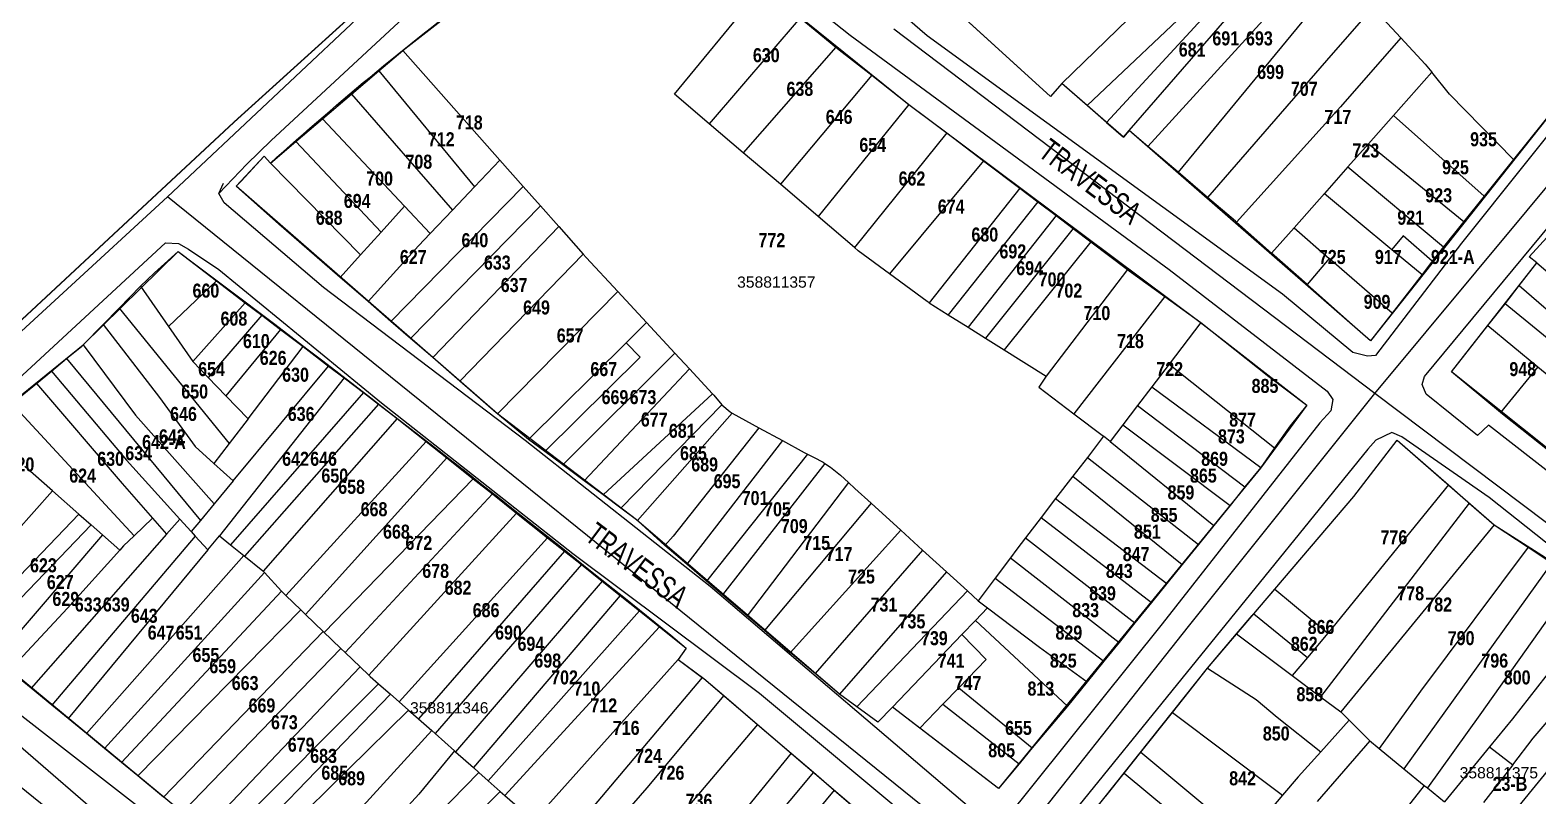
# Model space of a CAD drawing. Extents: x 199665 to 201826, y 4836581 to 4838476.
# Drawn here: x 200194.4 to 200463.5, y 4837933.1 to 4838069.7 of the extents above; entities that cross this region are included whole.
import ezdxf
from ezdxf.enums import TextEntityAlignment as Align

# ---------------------------------------------------------------- set-up
doc = ezdxf.new("R2010")
doc.units = 0
doc.header["$LTSCALE"] = 1.5
doc.header["$MEASUREMENT"] = 0
for name, color, linetype in [('CD-MALHA-LOTES', 40, 'CONTINUOUS'), ('CD_TXT_QUADRA', 7, 'CONTINUOUS'), ('LM-LIM-SETOR-FISCAL', 7, 'CONTINUOUS'), ('RU-QUADRAS', 6, 'CONTINUOUS'), ('SV-EIXO-RUA-N-PAV', 6, 'CONTINUOUS'), ('SV-EIXO-RUA-PAV', 20, 'CONTINUOUS'), ('SV-RUA-NAO-PAV-S-GUIA-C-GUIA', 7, 'CONTINUOUS'), ('SV-RUA-PAVIM-S-GUIA-C-GUIA', 7, 'CONTINUOUS'), ('SV-TXT-RUA-N-PAV-S-GUIA-C-GUIA', 7, 'CONTINUOUS'), ('Th_NmrPort', 1, 'CONTINUOUS')]:
    doc.layers.add(name, color=color, linetype=linetype)
doc.styles.add('ARIAL', font='ARIAL.TTF')
doc.styles.add('MONOTXT', font='ARIAL.TTF', dxfattribs={"height": 0.2})
doc.styles.get("Standard").update_dxf_attribs({"font": 'swisscbo.ttf'})
doc.linetypes.add('Limite', pattern='A,20,-3,[130,ltypeshp.shx,S=6.35,R=0,X=0,Y=0],-3,20', length=46)

msp = doc.modelspace()

# ---------------------------------------------------------------- linework, layer by layer
at = {"layer": 'CD-MALHA-LOTES', "linetype": 'Continuous'}
for p, q in [((200413.77, 4838094.41), (200378.58, 4838060.16)), ((200390.57, 4838051.78), (200421.08, 4838086.88)), ((200412.27, 4838083.86), (200383.1, 4838056.21)), ((200413.66, 4838082.59), (200386.54, 4838053.21)), ((200424.92, 4838082.92), (200393.93, 4838048.91)), ((200261.3, 4838066.36), (200276.01, 4838077.8)), ((200309.42, 4838058.26), (200325.11, 4838077.33)), ((200428.3, 4838079.51), (200399.31, 4838044.31)), ((200331.83, 4838071.86), (200315.64, 4838052.96)), ((200331.83, 4838071.86), (200338.25, 4838066.62)), ((200434.03, 4838073.73), (200425.79, 4838064.25)), ((200434.26, 4838073.49), (200439.04, 4838068.32)), ((200376.51, 4838057.83), (200361.35, 4838071.61)), ((200477.89, 4838069.99), (200459.14, 4838046.57)), ((200260.94, 4838066.05), (200261.3, 4838066.36)), ((200338.25, 4838066.62), (200321.71, 4838047.8)), ((200338.25, 4838066.62), (200338.8, 4838066.18)), ((200439.04, 4838068.32), (200428.26, 4838055.99)), ((200439.04, 4838068.32), (200443.4, 4838063.6)), ((200256.65, 4838062.4), (200260.94, 4838066.05)), ((200260.94, 4838066.05), (200278.27, 4838046.49)), ((200338.8, 4838066.18), (200344.62, 4838061.62)), ((200425.79, 4838064.25), (200404.57, 4838039.82)), ((200251.77, 4838058.24), (200256.65, 4838062.4)), ((200256.65, 4838062.4), (200273.77, 4838041.73)), ((200344.62, 4838061.62), (200328.32, 4838042.17)), ((200344.62, 4838061.62), (200351.26, 4838056.43)), ((200444.56, 4838062.18), (200437.72, 4838054.45)), ((200443.4, 4838063.6), (200444.56, 4838062.18)), ((200447.76, 4838058.25), (200444.56, 4838062.18)), ((200378.58, 4838060.16), (200376.51, 4838057.83)), ((200383.1, 4838056.21), (200378.58, 4838060.16)), ((200246.61, 4838053.84), (200251.77, 4838058.24)), ((200251.77, 4838058.24), (200269.79, 4838037.53)), ((200315.64, 4838052.96), (200309.42, 4838058.26)), ((200351.26, 4838056.43), (200335.09, 4838036.4)), ((200351.26, 4838056.43), (200358.03, 4838051.32)), ((200386.54, 4838053.21), (200383.1, 4838056.21)), ((200428.26, 4838055.99), (200409.7, 4838035.43)), ((200459.14, 4838046.57), (200447.76, 4838058.25)), ((200241.85, 4838049.8), (200246.61, 4838053.84)), ((200246.61, 4838053.84), (200261.25, 4838038.27)), ((200321.71, 4838047.8), (200315.64, 4838052.96)), ((200386.54, 4838053.21), (200389.55, 4838050.6)), ((200437.72, 4838054.45), (200433.25, 4838049.4)), ((200437.72, 4838054.45), (200453.9, 4838040.02)), ((200358.03, 4838051.32), (200341.53, 4838030.92)), ((200358.03, 4838051.32), (200364.6, 4838046.36)), ((200389.55, 4838050.6), (200390.57, 4838051.78)), ((200393.93, 4838048.91), (200390.57, 4838051.78)), ((200237.32, 4838045.93), (200241.85, 4838049.8)), ((200241.85, 4838049.8), (200257.06, 4838033.63)), ((200328.32, 4838042.17), (200321.71, 4838047.8)), ((200399.31, 4838044.31), (200393.93, 4838048.91)), ((200433.25, 4838049.4), (200429.59, 4838045.26)), ((200433.25, 4838049.4), (200450.3, 4838035.53)), ((200232.09, 4838042.73), (200236.23, 4838047.17)), ((200236.23, 4838047.17), (200237.32, 4838045.93)), ((200253.42, 4838029.59), (200237.32, 4838045.93)), ((200273.77, 4838041.73), (200278.27, 4838046.49)), ((200278.27, 4838046.49), (200282.45, 4838041.77)), ((200364.6, 4838046.36), (200347.83, 4838026.19)), ((200364.6, 4838046.36), (200371.03, 4838041.5)), ((200429.59, 4838045.26), (200425.4, 4838040.52)), ((200429.59, 4838045.26), (200446.68, 4838031.02)), ((200459.14, 4838046.57), (200453.9, 4838040.02)), ((200231.2, 4838041.84), (200232.09, 4838042.73)), ((200335.09, 4838036.4), (200328.32, 4838042.17)), ((200404.57, 4838039.82), (200399.31, 4838044.31)), ((200238.82, 4838035.06), (200231.2, 4838041.84)), ((200282.45, 4838041.77), (200258.83, 4838017.69)), ((200273.77, 4838041.73), (200269.79, 4838037.53)), ((200282.45, 4838041.77), (200285.5, 4838038.33)), ((200371.03, 4838041.5), (200354.87, 4838021.03)), ((200371.03, 4838041.5), (200374.3, 4838039.03)), ((200409.54, 4838035.57), (200404.57, 4838039.82)), ((200425.4, 4838040.52), (200420, 4838034.41)), ((200425.4, 4838040.52), (200437.46, 4838030.56)), ((200453.9, 4838040.02), (200450.3, 4838035.53)), ((200261.25, 4838038.27), (200257.06, 4838033.63)), ((200265.85, 4838033.37), (200261.25, 4838038.27)), ((200285.5, 4838038.33), (200262.34, 4838014.65)), ((200269.79, 4838037.53), (200265.85, 4838033.37)), ((200285.5, 4838038.33), (200288.79, 4838034.62)), ((200374.3, 4838039.03), (200358.29, 4838018.89)), ((200374.3, 4838039.03), (200377.52, 4838036.59)), ((200249.77, 4838025.54), (200238.82, 4838035.06)), ((200288.79, 4838034.62), (200266.28, 4838011.24)), ((200288.79, 4838034.62), (200293.13, 4838029.71)), ((200341.53, 4838030.92), (200335.09, 4838036.4)), ((200377.52, 4838036.59), (200361.85, 4838016.66)), ((200380.58, 4838034.27), (200364.92, 4838014.74)), ((200377.52, 4838036.59), (200380.58, 4838034.27)), ((200380.58, 4838034.27), (200383.74, 4838031.88)), ((200409.7, 4838035.43), (200409.54, 4838035.57)), ((200415.99, 4838029.87), (200409.7, 4838035.43)), ((200420, 4838034.41), (200415.99, 4838029.87)), ((200420, 4838034.41), (200426.27, 4838028.95)), ((200450.3, 4838035.53), (200446.68, 4838031.02)), ((200257.06, 4838033.63), (200253.42, 4838029.59)), ((200265.85, 4838033.37), (200263.77, 4838031.17)), ((200383.74, 4838031.88), (200368.27, 4838012.65)), ((200383.74, 4838031.88), (200390.26, 4838026.94)), ((200439.45, 4838032.99), (200437.46, 4838030.56)), ((200444.67, 4838028.44), (200439.45, 4838032.99)), ((200461.93, 4838029.2), (200465.76, 4838033.39)), ((200216.64, 4838026.38), (200220.87, 4838030.16)), ((200220.87, 4838030.16), (200227.73, 4838024.95)), ((200253.42, 4838029.59), (200249.77, 4838025.54)), ((200263.77, 4838031.17), (200254.74, 4838021.24)), ((200293.13, 4838029.71), (200271.11, 4838007.05)), ((200293.13, 4838029.71), (200293.66, 4838029.12)), ((200293.66, 4838029.12), (200299.31, 4838023.02)), ((200342.23, 4838030.32), (200341.53, 4838030.92)), ((200347.83, 4838026.19), (200342.23, 4838030.32)), ((200422.33, 4838024.27), (200415.99, 4838029.87)), ((200426.27, 4838028.95), (200422.33, 4838024.27)), ((200437.48, 4838019.2), (200426.27, 4838028.95)), ((200437.46, 4838030.56), (200442.85, 4838026.1)), ((200446.68, 4838031.02), (200444.67, 4838028.44)), ((200463.29, 4838028.13), (200461.93, 4838029.2)), ((200214.16, 4838023.97), (200216.64, 4838026.38)), ((200354.54, 4838021.23), (200347.83, 4838026.19)), ((200390.26, 4838026.94), (200375.76, 4838007.96)), ((200390.26, 4838026.94), (200390.59, 4838026.7)), ((200390.59, 4838026.7), (200396.94, 4838022.14)), ((200442.85, 4838026.1), (200437.48, 4838019.2)), ((200444.67, 4838028.44), (200442.85, 4838026.1)), ((200460.18, 4838024.09), (200463.29, 4838028.13)), ((200463.29, 4838028.13), (200480.53, 4838013.53)), ((200210.31, 4838020.06), (200214.16, 4838023.97)), ((200214.16, 4838023.97), (200219.13, 4838016.81)), ((200227.73, 4838024.95), (200219.13, 4838016.81)), ((200227.73, 4838024.95), (200232.84, 4838021.05)), ((200254.74, 4838021.24), (200249.77, 4838025.54)), ((200433.64, 4838014.27), (200422.33, 4838024.27)), ((200457.68, 4838020.84), (200460.18, 4838024.09)), ((200460.18, 4838024.09), (200477.17, 4838009.4)), ((200232.84, 4838021.05), (200223.45, 4838010.58)), ((200232.84, 4838021.05), (200235.78, 4838018.82)), ((200258.83, 4838017.69), (200254.74, 4838021.24)), ((200299.31, 4838023.02), (200277.82, 4838001.24)), ((200299.31, 4838023.02), (200304.43, 4838017.5)), ((200354.87, 4838021.03), (200354.54, 4838021.23)), ((200354.87, 4838021.03), (200358.29, 4838018.89)), ((200396.94, 4838022.14), (200380.69, 4838001.22)), ((200396.94, 4838022.14), (200403.35, 4838017.52)), ((200454.6, 4838016.96), (200457.68, 4838020.84)), ((200474.96, 4838006.7), (200457.68, 4838020.84)), ((200207.46, 4838017.15), (200210.31, 4838020.06)), ((200210.31, 4838020.06), (200229.95, 4837995.9)), ((200235.78, 4838018.82), (200226.22, 4838007.7)), ((200235.78, 4838018.82), (200239.12, 4838016.28)), ((200358.29, 4838018.89), (200361.85, 4838016.66)), ((200437.48, 4838019.2), (200433.64, 4838014.27)), ((200203.91, 4838013.55), (200207.46, 4838017.15)), ((200207.46, 4838017.15), (200217.54, 4838004.16)), ((200219.13, 4838016.81), (200223.45, 4838010.58)), ((200239.12, 4838016.28), (200229.38, 4838004.42)), ((200239.12, 4838016.28), (200243.14, 4838013.21)), ((200262.34, 4838014.65), (200258.83, 4838017.69)), ((200304.43, 4838017.5), (200300.8, 4838013.9)), ((200304.43, 4838017.5), (200309.51, 4838012.02)), ((200361.85, 4838016.66), (200364.92, 4838014.74)), ((200403.35, 4838017.52), (200397.69, 4838010.09)), ((200403.35, 4838017.52), (200415.5, 4838007.9)), ((200448.07, 4838008.73), (200454.6, 4838016.96)), ((200454.6, 4838016.96), (200463.49, 4838009.61)), ((200200.95, 4838011.07), (200203.67, 4838013.3)), ((200203.67, 4838013.3), (200203.91, 4838013.55)), ((200203.91, 4838013.55), (200213.26, 4838001)), ((200233.33, 4838000.33), (200243.14, 4838013.21)), ((200243.14, 4838013.21), (200247.7, 4838009.75)), ((200266.28, 4838011.24), (200262.34, 4838014.65)), ((200300.8, 4838013.9), (200283.37, 4837996.65)), ((200300.8, 4838013.9), (200303.28, 4838011.32)), ((200364.92, 4838014.74), (200368.27, 4838012.65)), ((200368.27, 4838012.65), (200375.76, 4838007.96)), ((200198.27, 4838008.86), (200200.95, 4838011.07)), ((200200.95, 4838011.07), (200224.83, 4837982.18)), ((200223.45, 4838010.58), (200226.22, 4838007.7)), ((200271.11, 4838007.05), (200266.28, 4838011.24)), ((200303.28, 4838011.32), (200286.29, 4837994.48)), ((200309.51, 4838012.02), (200289.48, 4837992.11)), ((200309.51, 4838012.02), (200312.11, 4838009.22)), ((200397.69, 4838010.09), (200394.62, 4838006.06)), ((200397.69, 4838010.09), (200416.53, 4837995.16)), ((200195.56, 4838006.64), (200198.27, 4838008.86)), ((200198.27, 4838008.86), (200211.66, 4837992.96)), ((200226.22, 4838007.7), (200229.38, 4838004.42)), ((200250.49, 4838007.62), (200228.22, 4837979.44)), ((200230.69, 4837989.24), (200247.7, 4838009.75)), ((200247.7, 4838009.75), (200250.49, 4838007.62)), ((200250.49, 4838007.62), (200253.91, 4838005.02)), ((200312.11, 4838009.22), (200293.29, 4837989.28)), ((200312.11, 4838009.22), (200316.21, 4838004.79)), ((200375.76, 4838007.96), (200374.42, 4838005.95)), ((200415.5, 4838007.9), (200422.27, 4838002.79)), ((200456.81, 4838001.48), (200448.07, 4838008.73)), ((200463.49, 4838009.61), (200456.81, 4838001.48)), ((200463.49, 4838009.61), (200471.77, 4838002.77)), ((200192.68, 4838004.28), (200195.56, 4838006.64)), ((200195.56, 4838006.64), (200210.88, 4837988.77)), ((200253.91, 4838005.02), (200230.17, 4837977.86)), ((200253.91, 4838005.02), (200256.64, 4838002.94)), ((200277.61, 4838001.42), (200271.11, 4838007.05)), ((200316.21, 4838004.79), (200296.68, 4837986.76)), ((200316.21, 4838004.79), (200316.44, 4838004.54)), ((200316.44, 4838004.54), (200317.88, 4838002.82)), ((200374.42, 4838005.95), (200380.69, 4838001.22)), ((200394.62, 4838006.06), (200392.06, 4838002.7)), ((200394.62, 4838006.06), (200414.05, 4837991.66)), ((200191.15, 4838003.08), (200213.02, 4837979.47)), ((200217.54, 4838004.16), (200223.91, 4837995.39)), ((200229.38, 4838004.42), (200233.33, 4838000.33)), ((200256.64, 4838002.94), (200232.68, 4837975.84)), ((200256.64, 4838002.94), (200259.97, 4838000.41)), ((200317.88, 4838002.82), (200299.83, 4837984.42)), ((200317.88, 4838002.82), (200319.37, 4838001.56)), ((200392.06, 4838002.7), (200389.44, 4837999.26)), ((200392.06, 4838002.7), (200411.24, 4837988.18)), ((200422.27, 4838002.79), (200419.32, 4837999.1)), ((200213.26, 4838001), (200227.29, 4837985.14)), ((200233.33, 4838000.33), (200229.95, 4837995.9)), ((200259.97, 4838000.41), (200236.02, 4837973.13)), ((200259.97, 4838000.41), (200265.11, 4837996.3)), ((200277.82, 4838001.24), (200277.61, 4838001.42)), ((200283.37, 4837996.65), (200277.82, 4838001.24)), ((200319.74, 4838001.36), (200302.81, 4837982.19)), ((200319.37, 4838001.56), (200319.74, 4838001.36)), ((200319.74, 4838001.36), (200324.51, 4837998.74)), ((200380.69, 4838001.22), (200386, 4837997.21)), ((200389.44, 4837999.26), (200387.19, 4837996.31)), ((200389.44, 4837999.26), (200408.58, 4837984.89)), ((200419.32, 4837999.1), (200416.53, 4837995.16)), ((200457.47, 4838000.93), (200456.81, 4838001.48)), ((200465.25, 4837994.78), (200457.47, 4838000.93)), ((200286.29, 4837994.48), (200283.37, 4837996.65)), ((200324.51, 4837998.74), (200309.19, 4837979.37)), ((200328.72, 4837996.44), (200311.61, 4837974.39)), ((200324.51, 4837998.74), (200328.72, 4837996.44)), ((200328.72, 4837996.44), (200332.58, 4837994.33)), ((200386, 4837997.21), (200383.12, 4837993.46)), ((200387.19, 4837996.31), (200386, 4837997.21)), ((200430.69, 4837986.49), (200438.4, 4837996.52)), ((200438.4, 4837996.52), (200447.54, 4837988.55)), ((200223.91, 4837995.39), (200227.25, 4837992.36)), ((200229.95, 4837995.9), (200227.25, 4837992.36)), ((200265.11, 4837996.3), (200240.05, 4837968.8)), ((200265.11, 4837996.3), (200268.83, 4837993.35)), ((200289.48, 4837992.11), (200286.29, 4837994.48)), ((200333.19, 4837994.02), (200315.14, 4837971.38)), ((200332.58, 4837994.33), (200333.19, 4837994.02)), ((200333.19, 4837994.02), (200334.22, 4837993.51)), ((200387.19, 4837996.31), (200405.66, 4837981.28)), ((200416.53, 4837995.16), (200414.05, 4837991.66)), ((200198.44, 4837987.46), (200193.5, 4837991.82)), ((200211.66, 4837992.96), (200221.16, 4837982.45)), ((200227.25, 4837992.36), (200230.69, 4837989.24)), ((200268.83, 4837993.35), (200243.6, 4837965.4)), ((200268.83, 4837993.35), (200273.52, 4837989.62)), ((200293.29, 4837989.28), (200289.48, 4837992.11)), ((200336.27, 4837992.38), (200318, 4837968.93)), ((200334.22, 4837993.51), (200335.94, 4837992.62)), ((200335.94, 4837992.62), (200336.27, 4837992.38)), ((200336.27, 4837992.38), (200337.26, 4837991.68)), ((200337.26, 4837991.68), (200339.05, 4837990.29)), ((200383.12, 4837993.46), (200380.53, 4837990.09)), ((200383.12, 4837993.46), (200402.94, 4837977.93)), ((200414.05, 4837991.66), (200411.24, 4837988.18)), ((200210.88, 4837988.77), (200216.28, 4837982.59)), ((200230.69, 4837989.24), (200227.29, 4837985.14)), ((200273.52, 4837989.62), (200246.91, 4837962.24)), ((200273.52, 4837989.62), (200276.93, 4837986.92)), ((200296.68, 4837986.76), (200293.29, 4837989.28)), ((200340.49, 4837988.95), (200322.41, 4837965.16)), ((200339.05, 4837990.29), (200340.49, 4837988.95)), ((200340.49, 4837988.95), (200341.6, 4837987.91)), ((200380.53, 4837990.09), (200377.45, 4837986.1)), ((200380.53, 4837990.09), (200400.03, 4837974.34)), ((200447.54, 4837988.55), (200426.15, 4837962.24)), ((200447.54, 4837988.55), (200451.27, 4837985.29)), ((200178.66, 4837965.29), (200198.44, 4837987.46)), ((200198.44, 4837987.46), (200203.14, 4837983.32)), ((200276.93, 4837986.92), (200250.64, 4837958.66)), ((200276.93, 4837986.92), (200281.25, 4837983.49)), ((200299.83, 4837984.42), (200296.68, 4837986.76)), ((200341.6, 4837987.91), (200344.5, 4837985.28)), ((200377.45, 4837986.1), (200374.88, 4837982.75)), ((200377.45, 4837986.1), (200397.28, 4837970.95)), ((200411.05, 4837987.93), (200408.58, 4837984.89)), ((200411.24, 4837988.18), (200411.05, 4837987.93)), ((200416.57, 4837969.94), (200430.69, 4837986.49)), ((200203.14, 4837983.32), (200182.71, 4837961.99)), ((200203.14, 4837983.32), (200205.31, 4837981.41)), ((200227.29, 4837985.14), (200224.83, 4837982.18)), ((200281.25, 4837983.49), (200254.89, 4837954.6)), ((200281.25, 4837983.49), (200286.77, 4837979.1)), ((200302.67, 4837982.31), (200299.83, 4837984.42)), ((200344.5, 4837985.28), (200325.48, 4837962.54)), ((200344.5, 4837985.28), (200349.82, 4837980.44)), ((200408.58, 4837984.89), (200405.66, 4837981.28)), ((200451.27, 4837985.29), (200424.73, 4837950.76)), ((200451.27, 4837985.29), (200455.68, 4837981.44)), ((200205.31, 4837981.41), (200184.94, 4837960.17)), ((200205.31, 4837981.41), (200207.35, 4837979.62)), ((200213.02, 4837979.47), (200216.28, 4837982.59)), ((200216.28, 4837982.59), (200218.78, 4837979.74)), ((200218.78, 4837979.74), (200221.16, 4837982.45)), ((200221.16, 4837982.45), (200223.19, 4837980.2)), ((200224.83, 4837982.18), (200223.19, 4837980.2)), ((200302.81, 4837982.19), (200302.67, 4837982.31)), ((200307.7, 4837977.72), (200302.81, 4837982.19)), ((200349.82, 4837980.44), (200330.1, 4837958.59)), ((200349.82, 4837980.44), (200353.7, 4837976.91)), ((200374.88, 4837982.75), (200372.09, 4837979.11)), ((200374.88, 4837982.75), (200394.54, 4837967.57)), ((200405.66, 4837981.28), (200402.94, 4837977.93)), ((200455.68, 4837981.44), (200428.37, 4837948.05)), ((200455.68, 4837981.44), (200461.8, 4837977.42)), ((200207.35, 4837979.62), (200188.31, 4837957.42)), ((200218.78, 4837979.74), (200194.64, 4837952.27)), ((200223.9, 4837979.41), (200198.32, 4837949.27)), ((200210.44, 4837976.89), (200207.35, 4837979.62)), ((200211.13, 4837977.66), (200210.44, 4837976.89)), ((200213.02, 4837979.47), (200211.13, 4837977.66)), ((200223.19, 4837980.2), (200223.9, 4837979.41)), ((200223.9, 4837979.41), (200226.14, 4837976.94)), ((200226.14, 4837976.94), (200228.22, 4837979.44)), ((200228.22, 4837979.44), (200230.17, 4837977.86)), ((200230.17, 4837977.86), (200232.56, 4837975.93)), ((200286.77, 4837979.1), (200260.32, 4837949.82)), ((200286.77, 4837979.1), (200289.78, 4837976.72)), ((200309.19, 4837979.37), (200307.7, 4837977.72)), ((200311.61, 4837974.39), (200307.7, 4837977.72)), ((200372.09, 4837979.11), (200370.54, 4837977.1)), ((200372.09, 4837979.11), (200391.58, 4837963.92)), ((200402.94, 4837977.93), (200400.03, 4837974.34)), ((200210.44, 4837976.89), (200201.12, 4837966.55)), ((200226.14, 4837976.94), (200201.24, 4837946.9)), ((200232.56, 4837975.93), (200204.49, 4837944.21)), ((200232.56, 4837975.93), (200235.97, 4837973.19)), ((200232.56, 4837975.93), (200232.68, 4837975.84)), ((200289.78, 4837976.72), (200263.76, 4837946.8)), ((200289.78, 4837976.72), (200292.81, 4837974.32)), ((200353.7, 4837976.91), (200334.53, 4837954.87)), ((200353.7, 4837976.91), (200357.97, 4837973.03)), ((200369.39, 4837975.56), (200366.64, 4837971.9)), ((200370.54, 4837977.1), (200369.39, 4837975.56)), ((200369.39, 4837975.56), (200388.77, 4837960.45)), ((200461.8, 4837977.42), (200442.58, 4837951.75)), ((200461.8, 4837977.42), (200466.01, 4837974.66)), ((200236.24, 4837972.91), (200207.72, 4837941.54)), ((200235.97, 4837973.19), (200236.02, 4837973.13)), ((200236.02, 4837973.13), (200236.24, 4837972.91)), ((200236.24, 4837972.91), (200239.33, 4837969.57)), ((200292.81, 4837974.32), (200266.74, 4837944.18)), ((200292.81, 4837974.32), (200296.5, 4837971.38)), ((200315.14, 4837971.38), (200311.61, 4837974.39)), ((200357.97, 4837973.03), (200338.87, 4837951.22)), ((200357.97, 4837973.03), (200361.71, 4837969.63)), ((200400.03, 4837974.34), (200397.28, 4837970.95)), ((200466.01, 4837974.66), (200439.58, 4837937.92)), ((200239.33, 4837969.57), (200210.74, 4837939.05)), ((200239.33, 4837969.57), (200240.05, 4837968.8)), ((200296.5, 4837971.38), (200270.38, 4837940.94)), ((200296.5, 4837971.38), (200299.72, 4837968.83)), ((200318, 4837968.93), (200315.14, 4837971.38)), ((200361.71, 4837969.63), (200341.96, 4837948.96)), ((200361.71, 4837969.63), (200363.63, 4837967.88)), ((200366.64, 4837971.9), (200363.63, 4837967.88)), ((200366.64, 4837971.9), (200386.07, 4837957.12)), ((200397.28, 4837970.95), (200394.54, 4837967.57)), ((200412.81, 4837965.54), (200416.57, 4837969.94)), ((200416.57, 4837969.94), (200426.02, 4837962.09)), ((200470.42, 4837971.94), (200453.12, 4837947.55)), ((200240.05, 4837968.8), (200242.74, 4837966.23)), ((200299.72, 4837968.83), (200273.54, 4837938.14)), ((200299.72, 4837968.83), (200303.17, 4837966.08)), ((200322.41, 4837965.16), (200318, 4837968.93)), ((200363.63, 4837967.88), (200365.31, 4837966.61)), ((200394.54, 4837967.57), (200391.58, 4837963.92)), ((200475.93, 4837968.54), (200458.97, 4837946.84)), ((200201.12, 4837966.55), (200190.78, 4837955.41)), ((200242.74, 4837966.23), (200213.65, 4837936.65)), ((200242.74, 4837966.23), (200243.6, 4837965.4)), ((200243.6, 4837965.4), (200246.76, 4837962.38)), ((200303.17, 4837966.08), (200276.21, 4837935.77)), ((200303.17, 4837966.08), (200306.78, 4837963.22)), ((200325.48, 4837962.54), (200322.41, 4837965.16)), ((200363.16, 4837964.38), (200360.73, 4837961.85)), ((200365.31, 4837966.61), (200363.16, 4837964.38)), ((200363.16, 4837964.38), (200379.57, 4837949.1)), ((200365.31, 4837966.61), (200374.56, 4837959.6)), ((200409.75, 4837961.95), (200412.54, 4837965.23)), ((200412.54, 4837965.23), (200412.81, 4837965.54)), ((200412.81, 4837965.54), (200422.39, 4837957.76)), ((200246.76, 4837962.38), (200218.27, 4837932.83)), ((200246.76, 4837962.38), (200249.91, 4837959.37)), ((200246.76, 4837962.38), (200246.91, 4837962.24)), ((200306.78, 4837963.22), (200279.17, 4837933.15)), ((200306.78, 4837963.22), (200311.54, 4837959.44)), ((200330.1, 4837958.59), (200325.48, 4837962.54)), ((200360.73, 4837961.85), (200348.31, 4837948.92)), ((200360.73, 4837961.85), (200365.08, 4837957.38)), ((200391.58, 4837963.92), (200388.77, 4837960.45)), ((200404.54, 4837955.85), (200409.75, 4837961.95)), ((200409.75, 4837961.95), (200419.68, 4837954.54)), ((200426.02, 4837962.09), (200422.39, 4837957.76)), ((200426.15, 4837962.24), (200426.02, 4837962.09)), ((200249.91, 4837959.37), (200221.57, 4837930.11)), ((200249.91, 4837959.37), (200250.64, 4837958.66)), ((200311.54, 4837959.44), (200310.1, 4837957.38)), ((200374.56, 4837959.6), (200383.08, 4837953.44)), ((200388.77, 4837960.45), (200386.07, 4837957.12)), ((200253.33, 4837956.1), (200225.5, 4837926.86)), ((200250.64, 4837958.66), (200253.33, 4837956.1)), ((200253.33, 4837956.1), (200254.89, 4837954.6)), ((200310.1, 4837957.38), (200284.28, 4837928.58)), ((200310.1, 4837957.38), (200314.39, 4837954.19)), ((200330.41, 4837958.33), (200330.1, 4837958.59)), ((200334.53, 4837954.87), (200330.41, 4837958.33)), ((200365.08, 4837957.38), (200360.16, 4837952.32)), ((200386.07, 4837957.12), (200383.08, 4837953.44)), ((200422.39, 4837957.76), (200419.68, 4837954.54)), ((200194.64, 4837952.27), (200190.78, 4837955.41)), ((200254.89, 4837954.6), (200255.13, 4837954.37)), ((200255.13, 4837954.37), (200256.64, 4837953.04)), ((200314.39, 4837954.19), (200288.86, 4837924.01)), ((200314.39, 4837954.19), (200314.64, 4837954.01)), ((200314.64, 4837954.01), (200318.22, 4837950.95)), ((200338.87, 4837951.22), (200334.53, 4837954.87)), ((200383.08, 4837953.44), (200379.57, 4837949.1)), ((200402.13, 4837952.75), (200404.54, 4837955.85)), ((200404.54, 4837955.85), (200413.21, 4837950.26)), ((200419.68, 4837954.54), (200424.73, 4837950.76)), ((200198.32, 4837949.27), (200194.64, 4837952.27)), ((200256.64, 4837953.04), (200228.2, 4837924.63)), ((200258.73, 4837951.2), (200230.91, 4837922.39)), ((200256.64, 4837953.04), (200258.73, 4837951.2)), ((200258.73, 4837951.2), (200260.32, 4837949.82)), ((200318.22, 4837950.95), (200304.49, 4837934.5)), ((200318.22, 4837950.95), (200324.23, 4837945.81)), ((200341.96, 4837948.96), (200338.87, 4837951.22)), ((200360.16, 4837952.32), (200357.32, 4837949.4)), ((200360.16, 4837952.32), (200373.28, 4837941.61)), ((200398.32, 4837947.97), (200402.13, 4837952.75)), ((200424.73, 4837950.76), (200428.37, 4837948.05)), ((200442.58, 4837951.75), (200435.19, 4837941.51)), ((200201.24, 4837946.9), (200198.32, 4837949.27)), ((200261.99, 4837948.35), (200233.4, 4837920.34)), ((200260.32, 4837949.82), (200261.99, 4837948.35)), ((200261.99, 4837948.35), (200263.76, 4837946.8)), ((200345.71, 4837946.22), (200341.96, 4837948.96)), ((200348.31, 4837948.92), (200345.71, 4837946.22)), ((200353.2, 4837945.16), (200348.31, 4837948.92)), ((200357.32, 4837949.4), (200353.2, 4837945.16)), ((200357.32, 4837949.4), (200370.93, 4837938.79)), ((200379.57, 4837949.1), (200373.28, 4837941.61)), ((200392.67, 4837940.89), (200398.32, 4837947.97)), ((200398.32, 4837947.97), (200417.94, 4837933.2)), ((200413.21, 4837950.26), (200417.01, 4837947.13)), ((200428.37, 4837948.05), (200429.84, 4837946.55)), ((200462.66, 4837943.35), (200467.29, 4837948.78)), ((200204.49, 4837944.21), (200201.24, 4837946.9)), ((200263.76, 4837946.8), (200266.1, 4837944.75)), ((200324.23, 4837945.81), (200298.02, 4837914.89)), ((200324.23, 4837945.81), (200330.23, 4837940.69)), ((200417.01, 4837947.13), (200424.76, 4837940.93)), ((200424.76, 4837940.93), (200429.84, 4837946.55)), ((200429.84, 4837946.55), (200433.45, 4837942.94)), ((200453.12, 4837947.55), (200443.79, 4837934.48)), ((200458.97, 4837946.84), (200454.85, 4837941.8)), ((200471.62, 4837945.43), (200460.1, 4837931.3)), ((200207.72, 4837941.54), (200204.49, 4837944.21)), ((200266.1, 4837944.75), (200239.34, 4837915.43)), ((200266.1, 4837944.75), (200266.74, 4837944.18)), ((200266.74, 4837944.18), (200270.18, 4837941.12)), ((200367.23, 4837934.38), (200353.2, 4837945.16)), ((200433.51, 4837942.88), (200424.12, 4837932.08)), ((200433.45, 4837942.94), (200435.19, 4837941.51)), ((200433.45, 4837942.94), (200433.51, 4837942.88)), ((200459.01, 4837938.62), (200462.66, 4837943.35)), ((200210.74, 4837939.05), (200207.72, 4837941.54)), ((200270.18, 4837941.12), (200263.82, 4837933.37)), ((200270.18, 4837941.12), (200270.38, 4837940.94)), ((200270.38, 4837940.94), (200273.54, 4837938.14)), ((200330.23, 4837940.69), (200304.47, 4837909.12)), ((200330.23, 4837940.69), (200334.22, 4837937.28)), ((200373.28, 4837941.61), (200370.93, 4837938.79)), ((200389.68, 4837937.14), (200392.67, 4837940.89)), ((200392.67, 4837940.89), (200411.29, 4837925.38)), ((200424.76, 4837940.93), (200420.74, 4837936.48)), ((200435.19, 4837941.51), (200439.58, 4837937.92)), ((200454.85, 4837941.8), (200446.83, 4837932)), ((200454.85, 4837941.8), (200459.01, 4837938.62)), ((200213.65, 4837936.65), (200210.74, 4837939.05)), ((200274.54, 4837937.25), (200246.19, 4837908.28)), ((200273.54, 4837938.14), (200274.54, 4837937.25)), ((200274.54, 4837937.25), (200276.21, 4837935.77)), ((200334.22, 4837937.28), (200308.08, 4837905.99)), ((200334.22, 4837937.28), (200337.93, 4837934.11)), ((200370.93, 4837938.79), (200367.23, 4837934.38)), ((200439.58, 4837937.92), (200443.24, 4837934.92)), ((200459.01, 4837938.62), (200453.82, 4837931.87)), ((200218.27, 4837932.83), (200213.65, 4837936.65)), ((200276.21, 4837935.77), (200278.35, 4837933.87)), ((200386.38, 4837933), (200389.68, 4837937.14)), ((200389.68, 4837937.14), (200408.22, 4837921.77)), ((200420.74, 4837936.48), (200417.94, 4837933.2)), ((200443.24, 4837934.92), (200434.19, 4837923.53)), ((200443.24, 4837934.92), (200443.79, 4837934.48)), ((200263.82, 4837933.37), (200243.82, 4837911.73)), ((200278.35, 4837933.87), (200249.86, 4837905.41)), ((200278.35, 4837933.87), (200279.17, 4837933.15)), ((200279.17, 4837933.15), (200280.92, 4837931.59)), ((200304.49, 4837934.5), (200292.32, 4837920.57)), ((200337.93, 4837934.11), (200311.91, 4837902.68)), ((200337.93, 4837934.11), (200342.59, 4837930.13)), ((200417.94, 4837933.2), (200411.29, 4837925.38)), ((200443.79, 4837934.48), (200446.83, 4837932))]:
    msp.add_line(p, q, dxfattribs=at)
at = {"layer": 'LM-LIM-SETOR-FISCAL', "linetype": 'Limite', "ltscale": 0.1, "const_width": 0.25}
msp.add_lwpolyline([(200474.68, 4838277.46), (200458.63, 4838261.82), (200449.06, 4838253.68), (200440.91, 4838245.54), (200429.42, 4838235), (200367.24, 4838178.42), (200333.56, 4838146.99), (200278.17, 4838096.09), (200231.02, 4838053.43), (200112.77, 4837943.41), (200064.12, 4837898.5), (200043.41, 4837877.24), (200000, 4837836.77), (199982.44, 4837820.95), (199959.41, 4837797.74), (199946.13, 4837788.68), (199905.8, 4837748.35)], dxfattribs=at)
at = {"layer": 'RU-QUADRAS', "color": 6, "linetype": 'Continuous'}
for points in [[(200231.2, 4838041.84), (200236.23, 4838047.17), (200237.32, 4838045.93, -0.022321), (200276.01, 4838077.8), (200296.7, 4838095.85, -0.178103), (200300.73, 4838096.56), (200302.73, 4838095.52), (200351.26, 4838056.43), (200403.26, 4838017.6), (200422.27, 4838002.79), (200413.98, 4837991.55), (200367.23, 4837934.38), (200348.31, 4837948.92), (200345.71, 4837946.22), (200338.87, 4837951.22), (200302.67, 4837982.31), (200277.82, 4838001.24)], [(200448.07, 4838008.73), (200463.29, 4838028.13), (200461.93, 4838029.2), (200465.76, 4838033.39), (200468.38, 4838031.58), (200484.58, 4838051.01), (200532.94, 4838012.2), (200547.5, 4838001.35), (200548.91, 4838002.69), (200574.21, 4837982.17), (200569.27, 4837974.9), (200568.2, 4837975.76), (200556.33, 4837960.25), (200554.72, 4837961.72), (200536.81, 4837937.72, 0.0231), (200507.35, 4837960.62), (200498.45, 4837968.51)], [(200165.21, 4837976.73), (200185.28, 4837998.5), (200203.91, 4838013.55), (200220.87, 4838030.16, -0.010465), (200311.54, 4837959.44), (200310.1, 4837957.38), (200314.64, 4837954.01), (200350.98, 4837922.96), (200349.38, 4837920.83), (200354.63, 4837916.81, 0.012763), (200309.83, 4837860.46, 0.023592), (200284.12, 4837881.77), (200281.76, 4837878.67), (200256.11, 4837900.52), (200246.19, 4837908.28), (200244.6, 4837906.52), (200241.79, 4837908.7), (200243.82, 4837911.73)]]:
    msp.add_lwpolyline(points, format="xyb", close=True, dxfattribs=at)
msp.add_lwpolyline([(200499.04, 4838096.8), (200433.64, 4838014.27), (200390.57, 4838051.78), (200389.55, 4838050.6), (200378.58, 4838060.16), (200376.51, 4838057.83), (200361.28, 4838071.66)], dxfattribs=at)
msp.add_lwpolyline([(200472.35, 4837855.77), (200443.05, 4837879.81), (200440.64, 4837877.24), (200420.75, 4837892.71), (200417.25, 4837895.47), (200419.9, 4837898.45, -0.028895), (200381.65, 4837927.07), (200404.54, 4837955.85), (200430.69, 4837986.49), (200438.4, 4837996.52), (200455.68, 4837981.44), (200476.44, 4837968.23, -0.021131)], format="xyb", dxfattribs=at)
at = {"layer": 'SV-EIXO-RUA-N-PAV'}
for p, q in [((200434.42, 4838004.87), (200348.57, 4838069.84)), ((200367.2, 4837920.37), (200218.93, 4838039.92)), ((200539.24, 4837925.7), (200434.42, 4838004.87))]:
    msp.add_line(p, q, dxfattribs=at)
msp.add_lwpolyline([(200150.43, 4837978.46), (200217.22, 4837920.62), (200310.22, 4837848.99), (200415.06, 4837770.65), (200422.55, 4837761.59), (200540.69, 4837672.3), (200644.43, 4837593.93)], dxfattribs=at)
at = {"layer": 'SV-EIXO-RUA-PAV'}
for points in [[(200000, 4837836.39), (200015.88, 4837851.29), (200068.87, 4837900.84), (200102.39, 4837933.69), (200130.05, 4837961.59), (200145.64, 4837974.5), (200150.43, 4837978.46), (200181.68, 4838005.69), (200218.93, 4838039.92), (200294.37, 4838110.85), (200334.17, 4838146.89), (200383.26, 4838191.79), (200406.24, 4838211.97)], [(200108.25, 4837593.93), (200162.34, 4837663.65), (200243, 4837767.04), (200264.13, 4837793.93), (200310.22, 4837848.99), (200347.99, 4837896.36), (200367.2, 4837920.37), (200401.13, 4837963.26), (200434.42, 4838004.87), (200479.61, 4838059.16), (200505.8, 4838094.82)]]:
    msp.add_lwpolyline(points, dxfattribs=at)
at = {"layer": 'SV-RUA-NAO-PAV-S-GUIA-C-GUIA'}
for points in [[(200434.54, 4838011.61), (200433.09, 4838011.5), (200430.47, 4838012.15), (200417.93, 4838022.55), (200354.5, 4838068.67), (200351.04, 4838071.67), (200394.02, 4838117.15), (200391.85, 4838119.44), (200383.12, 4838110.96), (200379.56, 4838107.5), (200375.76, 4838103.81), (200372.48, 4838100.63), (200369.11, 4838097.35), (200370.33, 4838096.06), (200349.6, 4838072.92), (200322.86, 4838096.1), (200315.43, 4838101.72), (200307.23, 4838107.2), (200305.11, 4838110), (200305.3, 4838112.53), (200306.72, 4838114.06)], [(200295.34, 4838103.27), (200297.14, 4838103.13), (200299.11, 4838101.86), (200340.8, 4838068.76), (200397.69, 4838026.98), (200425.9, 4838005.29)], [(200368.1, 4837928.37), (200366.4, 4837927.91), (200364.51, 4837928.93), (200315.79, 4837970.4), (200282.79, 4837996.44), (200246.8, 4838023.78), (200229.08, 4838038.86), (200228.14, 4838040.52), (200228.98, 4838042.34)], [(200218.62, 4838031.75), (200220.93, 4838031.63), (200222.68, 4838030.6), (200228.12, 4838026.99), (200257.14, 4838003.19), (200291.29, 4837976.3), (200324.6, 4837951.38), (200353.22, 4837927.54), (200358.53, 4837922.94)], [(200539.63, 4837936.31), (200538.34, 4837935.63), (200536.49, 4837935.95), (200534.5, 4837936.99), (200454.68, 4837999.21), (200452.74, 4837997.33), (200443.6, 4838004.72)], [(200528.97, 4837921.7), (200529.66, 4837923.91), (200529.25, 4837926.32), (200523.48, 4837931.89), (200454.79, 4837986.27), (200439.21, 4837997.13)], [(200311.08, 4837857.65), (200309.29, 4837855.91), (200306.03, 4837857.17), (200265.6, 4837889.28), (200223, 4837923.94), (200186.99, 4837951.88), (200163.26, 4837971.65), (200161.79, 4837974.79), (200162.14, 4837977.96), (200163.04, 4837980.13)], [(200148.34, 4837966.82), (200151.02, 4837967.02), (200154.16, 4837965.89), (200204.13, 4837925.48), (200253.59, 4837884.85), (200295.81, 4837853.24), (200300.62, 4837850.49), (200302.6, 4837848.47)]]:
    msp.add_lwpolyline(points, dxfattribs=at)
at = {"layer": 'SV-RUA-PAVIM-S-GUIA-C-GUIA'}
for points in [[(200228.14, 4838040.52), (200233.14, 4838045.78), (200237.48, 4838049.96), (200293.51, 4838101.94), (200295.34, 4838103.27)], [(200472.58, 4838060.11), (200449.9, 4838031.64), (200434.54, 4838011.61)], [(200443.6, 4838004.72), (200442.84, 4838006.48), (200443.26, 4838007.87), (200480.09, 4838052.28), (200481.54, 4838052.95), (200483.49, 4838052.93), (200485.56, 4838052.13), (200534, 4838013.29), (200548.37, 4838003.15), (200562.53, 4837992.02), (200571.98, 4837983.29), (200574.3, 4837980.68), (200574.61, 4837978.77), (200574.16, 4837976.48), (200539.63, 4837936.31)], [(200163.04, 4837980.13), (200164.3, 4837981.52), (200218.62, 4838031.75)], [(200425.9, 4838005.29), (200426.94, 4838003.78), (200426.57, 4838001.76), (200424.58, 4837999.6), (200396.45, 4837963.76), (200368.1, 4837928.37)], [(200439.21, 4837997.13), (200437.47, 4837997.9), (200434.6, 4837996.55), (200433.19, 4837994.92), (200375.44, 4837923.82)]]:
    msp.add_lwpolyline(points, dxfattribs=at)

# ---------------------------------------------------------------- texts
at = {"layer": 'CD_TXT_QUADRA', "color": 7, "linetype": 'Continuous', "style": 'MONOTXT'}
for s, p in [('358811357', (200320.61, 4838023.72)), ('358811346', (200262.24, 4837947.78)), ('358811375', (200449.55, 4837936.19))]:
    msp.add_text(s, height=2, dxfattribs=at).set_placement(p)
at = {"layer": 'SV-TXT-RUA-N-PAV-S-GUIA-C-GUIA', "style": 'ARIAL', "width": 0.7}
for rotation, p in [(323, (200374.11, 4838047.36)), (323.1239, (200293.21, 4837978.89))]:
    msp.add_text('TRAVESSA', height=4, rotation=rotation, dxfattribs=at).set_placement(p)
at = {"layer": 'Th_NmrPort', "color": 1}
for s, p in [('691', (200405.42, 4838068.2)), ('693', (200411.42, 4838068.2)), ('630', (200323.42, 4838065.2)), ('681', (200399.42, 4838066.2)), ('699', (200413.42, 4838062.2)), ('638', (200329.42, 4838059.2)), ('707', (200419.42, 4838059.2)), ('718', (200270.42, 4838053.2)), ('646', (200336.42, 4838054.2)), ('717', (200425.42, 4838054.2)), ('712', (200265.42, 4838050.2)), ('654', (200342.42, 4838049.2)), ('935', (200451.42, 4838050.2)), ('723', (200430.42, 4838048.2)), ('708', (200261.42, 4838046.2)), ('925', (200446.42, 4838045.2)), ('700', (200254.42, 4838043.2)), ('662', (200349.42, 4838043.2)), ('694', (200250.42, 4838039.2)), ('674', (200356.42, 4838038.2)), ('923', (200443.42, 4838040.2)), ('688', (200245.42, 4838036.2)), ('921', (200438.42, 4838036.2)), ('680', (200362.42, 4838033.2)), ('640', (200271.42, 4838032.2)), ('772', (200324.42, 4838032.2)), ('692', (200367.42, 4838030.2)), ('627', (200260.42, 4838029.2)), ('633', (200275.42, 4838028.2)), ('725', (200424.42, 4838029.2)), ('917', (200434.42, 4838029.2)), ('921-A', (200444.42, 4838029.2)), ('694', (200370.42, 4838027.2)), ('700', (200374.42, 4838025.2)), ('660', (200223.42, 4838023.2)), ('637', (200278.42, 4838024.2)), ('702', (200377.42, 4838023.2)), ('649', (200282.42, 4838020.2)), ('909', (200432.42, 4838021.2)), ('608', (200228.42, 4838018.2)), ('710', (200382.42, 4838019.2)), ('610', (200232.42, 4838014.2)), ('657', (200288.42, 4838015.2)), ('718', (200388.42, 4838014.2)), ('654', (200224.42, 4838009.2)), ('626', (200235.42, 4838011.2)), ('667', (200294.42, 4838009.2)), ('722', (200395.42, 4838009.2)), ('948', (200458.42, 4838009.2)), ('630', (200239.42, 4838008.2)), ('885', (200412.42, 4838006.2)), ('650', (200221.42, 4838005.2)), ('669', (200296.42, 4838004.2)), ('673', (200301.42, 4838004.2)), ('646', (200219.42, 4838001.2)), ('636', (200240.42, 4838001.2)), ('677', (200303.42, 4838000.2)), ('681', (200308.42, 4837998.2)), ('877', (200408.42, 4838000.2)), ('642-A', (200214.42, 4837996.2)), ('642', (200217.42, 4837997.2)), ('873', (200406.42, 4837997.2)), ('630', (200206.42, 4837993.2)), ('634', (200211.42, 4837994.2)), ('642', (200239.42, 4837993.2)), ('646', (200244.42, 4837993.2)), ('685', (200310.42, 4837994.2)), ('869', (200403.42, 4837993.2)), ('620', (200190.42, 4837992.2)), ('624', (200201.42, 4837990.2)), ('650', (200246.42, 4837990.2)), ('689', (200312.42, 4837992.2)), ('865', (200401.42, 4837990.2)), ('658', (200249.42, 4837988.2)), ('695', (200316.42, 4837989.2)), ('859', (200397.42, 4837987.2)), ('701', (200321.42, 4837986.2)), ('668', (200253.42, 4837984.2)), ('705', (200325.42, 4837984.2)), ('855', (200394.42, 4837983.2)), ('668', (200257.42, 4837980.2)), ('709', (200328.42, 4837981.2)), ('851', (200391.42, 4837980.2)), ('776', (200435.42, 4837979.2)), ('672', (200261.42, 4837978.2)), ('715', (200332.42, 4837978.2)), ('623', (200194.42, 4837974.2)), ('717', (200336.42, 4837976.2)), ('847', (200389.42, 4837976.2)), ('627', (200197.42, 4837971.2)), ('678', (200264.42, 4837973.2)), ('725', (200340.42, 4837972.2)), ('843', (200386.42, 4837973.2)), ('682', (200268.42, 4837970.2)), ('839', (200383.42, 4837969.2)), ('778', (200438.42, 4837969.2)), ('629', (200198.42, 4837968.2)), ('633', (200202.42, 4837967.2)), ('639', (200207.42, 4837967.2)), ('686', (200273.42, 4837966.2)), ('731', (200344.42, 4837967.2)), ('833', (200380.42, 4837966.2)), ('782', (200443.42, 4837967.2)), ('643', (200212.42, 4837965.2)), ('735', (200349.42, 4837964.2)), ('866', (200422.42, 4837963.2)), ('647', (200215.42, 4837962.2)), ('651', (200220.42, 4837962.2)), ('690', (200277.42, 4837962.2)), ('694', (200281.42, 4837960.2)), ('739', (200353.42, 4837961.2)), ('829', (200377.42, 4837962.2)), ('862', (200419.42, 4837960.2)), ('790', (200447.42, 4837961.2)), ('655', (200223.42, 4837958.2)), ('659', (200226.42, 4837956.2)), ('698', (200284.42, 4837957.2)), ('741', (200356.42, 4837957.2)), ('825', (200376.42, 4837957.2)), ('796', (200453.42, 4837957.2)), ('663', (200230.42, 4837953.2)), ('702', (200287.42, 4837954.2)), ('710', (200291.42, 4837952.2)), ('747', (200359.42, 4837953.2)), ('813', (200372.42, 4837952.2)), ('800', (200457.42, 4837954.2)), ('858', (200420.42, 4837951.2)), ('669', (200233.42, 4837949.2)), ('712', (200294.42, 4837949.2)), ('673', (200237.42, 4837946.2)), ('716', (200298.42, 4837945.2)), ('655', (200368.42, 4837945.2)), ('850', (200414.42, 4837944.2)), ('679', (200240.42, 4837942.2)), ('683', (200244.42, 4837940.2)), ('724', (200302.42, 4837940.2)), ('805', (200365.42, 4837941.2)), ('685', (200246.42, 4837937.2)), ('689', (200249.42, 4837936.2)), ('726', (200306.42, 4837937.2)), ('842', (200408.42, 4837936.2)), ('23-B', (200455.42, 4837935.2)), ('736', (200311.42, 4837932.2))]:
    msp.add_text(s, height=2.5, dxfattribs=at).set_placement(p, align=Align.MIDDLE_LEFT)

doc.saveas('drawing.dxf')
